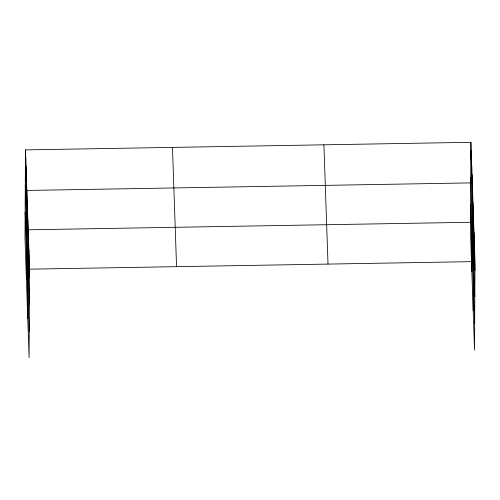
<?xml version="1.0" encoding="UTF-8"?>
<svg xmlns="http://www.w3.org/2000/svg" width="500" height="500" viewBox="0 0 500 500"><rect width="100%" height="100%" fill="white"/><g stroke="black" fill="none" stroke-linecap="round" stroke-linejoin="round"><path stroke-width="0.75" d="M25.463 149.9L25 238.412L29.094 357.688L29.556 269.169L25.463 149.9L470.906 142.312L475 261.588L474.538 350.1L470.444 230.831L470.906 142.312M25.694 166.725L25.744 158.006M25.975 174.838L26.019 166.119M26.25 182.95L26.3 174.231M26.531 191.056L26.575 182.338M26.394 278.969L26.856 190.45L472.3 182.869L471.838 271.381M27.15 209.006L27.194 200.287M27.487 218.85L27.531 210.131M27.825 228.688L27.869 219.969M27.744 318.325L28.206 229.806L470.588 222.275M28.5 248.369L28.544 239.65M28.837 258.206L28.881 249.488M29.175 268.05L29.219 259.331M471.138 159.144L471.188 150.425M471.419 167.256L471.463 158.537M471.694 175.362L471.744 166.644M471.975 183.475L472.019 174.756M472.587 201.425L472.638 192.706M472.925 211.262L472.975 202.544M473.269 221.106L473.312 212.387M473.188 310.744L473.65 222.225M473.944 240.781L473.988 232.062M474.281 250.625L474.325 241.906M474.619 260.462L474.663 251.744M29.556 269.169L471.938 261.637M470.863 151.031L474.956 270.306M470.725 177.369L474.819 296.637M470.581 204.5L474.675 323.769M323.913 144.819L328.006 264.088M172.463 147.394L176.556 266.663M25.419 158.619L29.512 277.887M25.281 184.95L29.375 304.219M25.137 212.081L29.231 331.35"/></g></svg>
